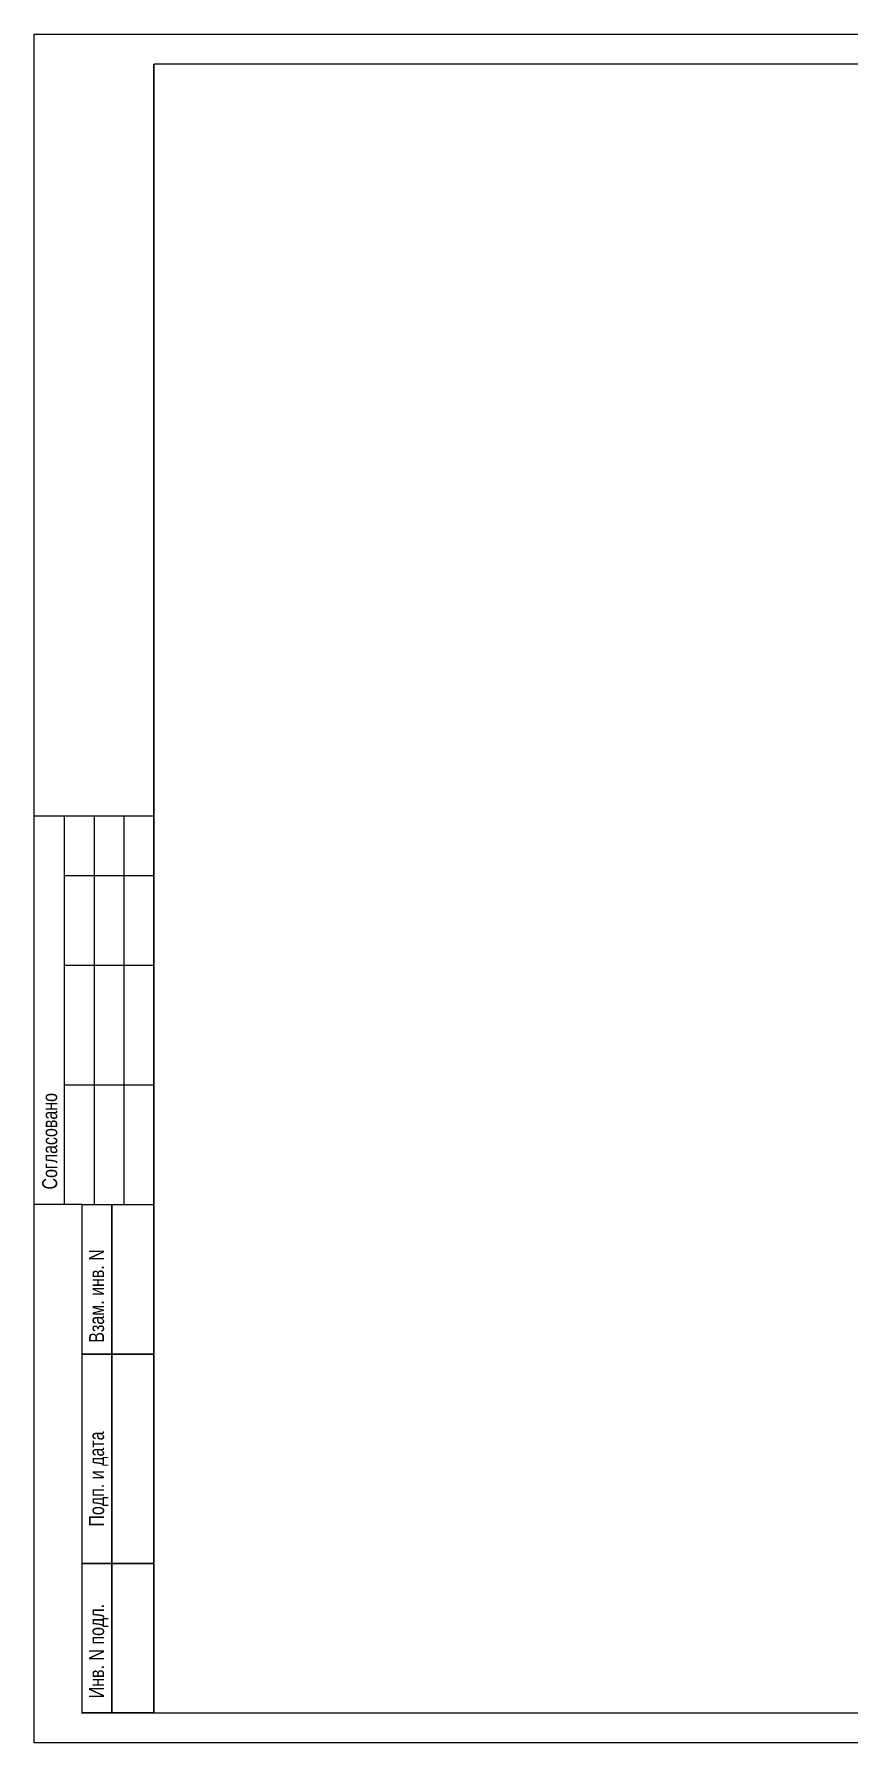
# Model space of a CAD drawing. Header units: millimetres. Extents: x 1606 to 7674, y 609 to 4159.
# Drawn here: x 3633.1 to 3774.5, y 1917.2 to 2213.9 of the extents above; entities that cross this region are included whole.
import ezdxf

# ---------------------------------------------------------------- set-up
doc = ezdxf.new("R2010")
doc.units = ezdxf.units.MM

msp = doc.modelspace()

# ---------------------------------------------------------------- linework, layer by layer
for p, q in [((3633.13097, 1917.21577), (3633.13097, 2213.92229)), ((3633.13097, 2213.92229), (4053.13097, 2213.92229)), ((3653.89853, 2208.7303), (3653.89853, 1922.40766)), ((3653.89853, 2208.7303), (3653.89853, 1922.40766)), ((3633.13097, 2078.16435), (3653.89853, 2078.16435)), ((3638.32286, 2078.16435), (3638.32286, 2010.66979)), ((3643.51475, 2078.16435), (3643.51475, 2010.66979)), ((3648.70664, 2078.16435), (3648.70664, 2010.66979)), ((3653.89853, 2067.78057), (3638.32286, 2067.78057)), ((3653.89853, 2052.2049), (3638.32286, 2052.2049)), ((3653.89853, 2031.43734), (3638.32286, 2031.43734)), ((3641.438, 2010.66979), (3633.13097, 2010.66979)), ((3641.438, 1922.40766), (3641.438, 2010.66979)), ((3641.438, 2010.66979), (3653.89853, 2010.66979)), ((3646.62989, 1922.40766), (3646.62989, 2010.66979)), ((3641.438, 1984.71034), (3653.89853, 1984.71034)), ((3641.438, 1948.36711), (3653.89853, 1948.36711)), ((3653.89853, 1922.40766), (3641.438, 1922.40766)), ((3653.89853, 1922.40766), (4043.29026, 1922.40766)), ((4053.13097, 1917.21577), (3633.13097, 1917.21577))]:
    msp.add_line(p, q)
at = {"ltscale": 0.3}
msp.add_line((3633.13097, 2213.92229), (4053.13097, 2213.92229), dxfattribs=at)
at = {"const_width": 0.25959}
for points in [[(3653.89853, 2208.7303), (3653.89853, 1922.40766)], [(4047.93908, 2208.7303), (3653.89853, 2208.7303)], [(3653.89853, 1922.40766), (3641.438, 1922.40766), (3641.438, 2010.66979), (3653.89853, 2010.66979)], [(3646.62989, 1922.40766), (3646.62989, 2010.66979)], [(3641.438, 1984.71034), (3653.89853, 1984.71034)], [(3641.438, 1948.36711), (3653.89853, 1948.36711)], [(3653.89853, 1922.40766), (4047.93908, 1922.40766)]]:
    msp.add_lwpolyline(points, dxfattribs=at)

# ---------------------------------------------------------------- texts
at = {"width": 0.8}
for s, p in [('Согласовано', (3637.12512, 2013.29725)), ('Взам. инв. N', (3645.25833, 1986.70097)), ('Подп. и дата', (3645.25833, 1954.76813)), ('Инв. N подл.', (3645.25833, 1924.95005))]:
    msp.add_text(s, height=2.5959448, rotation=90, dxfattribs=at).set_placement(p)

doc.saveas('drawing.dxf')
